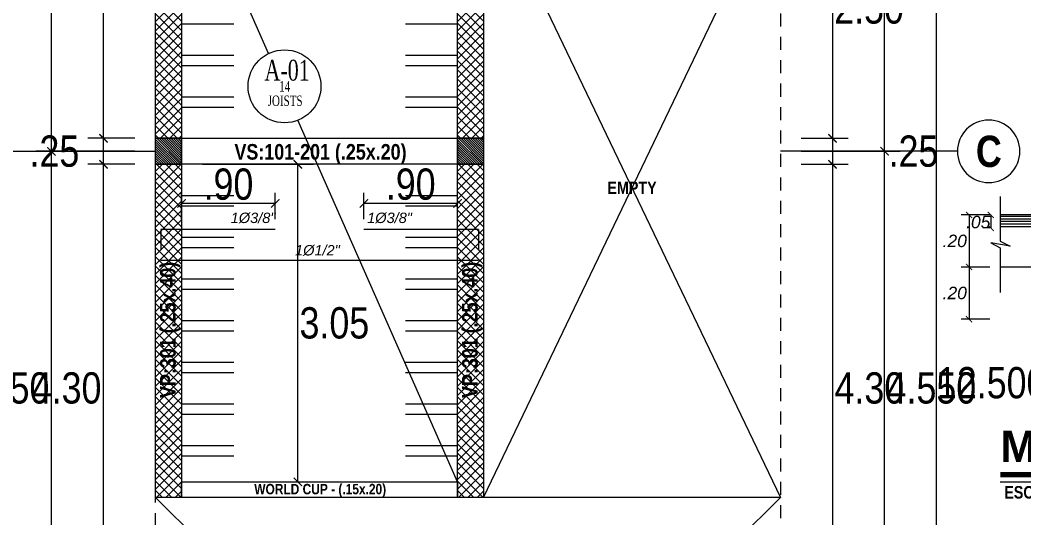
# Model space of a CAD drawing. Header units: millimetres. Extents: x 56 to 215, y 47 to 103.
# Drawn here: x 68.52 to 78.16, y 63.51 to 68.29 of the extents above; entities that cross this region are included whole.
import ezdxf
from ezdxf.enums import TextEntityAlignment as Align

# ---------------------------------------------------------------- set-up
doc = ezdxf.new("R2010")
doc.units = ezdxf.units.MM
doc.linetypes.add('DASHED', pattern=[19.05, 12.7, -6.35])
doc.linetypes.add('DASHED2', pattern=[0.375, 0.25, -0.125])
for name, color, linetype, lineweight in [('A_Texto', 43, 'Continuous', 9), ('E_Acero', 240, 'Continuous', 60), ('E_Columna', 3, 'Continuous', 25), ('E_Tipo de Techado', 6, 'Continuous', 15), ('E_Viga Borde', 10, 'Continuous', 20), ('E_Viga Principal', 52, 'Continuous', 30), ('E_Viga Secundaria', 133, 'Continuous', 20), ('E_Vigueta', 13, 'DASHED', 15), ('G_Complemento', 30, 'Continuous', 20), ('G_Ejes', 253, 'Continuous', 20), ('G_Proyección', 8, 'DASHED2', 15), ('G_Sombreados', 8, 'Continuous', 9), ('G_Texto', 122, 'Continuous', 20)]:
    doc.layers.add(name, color=color, linetype=linetype, lineweight=lineweight)
doc.layers.add('G_Acotación', color=171, linetype='Continuous')
doc.styles.add('Acotacion', font='ARIALN.TTF')
doc.styles.add('AMBIENTES', font='ARIALNB.TTF', dxfattribs={"height": 0.15})
doc.styles.add('ARIAL', font='ariali.ttf', dxfattribs={"height": 0.12})
doc.styles.add('Cotas', font='ARIALNB.TTF', dxfattribs={"height": 0.1})
doc.styles.add('CUNSULTOR', font='times.ttf', dxfattribs={"width": 0.7})
doc.styles.add('Eje', font='ARIALNB.TTF', dxfattribs={"height": 0.3})
doc.styles.add('Titulo', font='arialbd.ttf', dxfattribs={"height": 0.2})
doc.styles.add('TITULOS', font='ARIALNB.TTF', dxfattribs={"height": 0.3})
doc.dimstyles.new('Lenin_20', dxfattribs={"dimscale": 0.5, "dimtxt": 0.1, "dimasz": 0.12, "dimexe": 0.15, "dimexo": 0.2, "dimgap": 0.05, "dimtad": 2, "dimtih": 1, "dimtoh": 1, "dimlfac": 0.4, "dimzin": 4, "dimdsep": 46, "dimtxsty": 'ARIAL', "dimblk": 'ARCHTICK', "dimcen": 0.12, "dimclrd": 256, "dimclre": 256, "dimclrt": 4, "dimazin": 1, "dimtm": 1e-09, "dimtfac": 1, "dimtmove": 2, "dimatfit": 2, "dimldrblk": 'ARCHTICK', "dimfxl": 1, "dimtolj": 1, "dimlwd": 13, "dimlwe": 18, "dimarcsym": 0})
doc.dimstyles.new('Lenin_50', dxfattribs={"dimtxt": 0.3, "dimasz": 0.08, "dimexe": 0.15, "dimexo": 0.2, "dimgap": 0.03, "dimtad": 2, "dimtih": 1, "dimtoh": 1, "dimlfac": -1, "dimzin": 4, "dimdsep": 46, "dimtxsty": 'Acotacion', "dimblk": 'ARCHTICK', "dimcen": 0.08, "dimclrd": 256, "dimclre": 256, "dimclrt": 4, "dimazin": 1, "dimtm": 1e-09, "dimtfac": 1, "dimtmove": 2, "dimatfit": 2, "dimfxl": 1, "dimtolj": 1, "dimlwd": 13, "dimlwe": 18, "dimarcsym": 0})
pattern_1 = [(135, (184.970722, -21.310414), (0.0112253202, 0.0112253202), [])]
pattern_2 = [(135, (306.024676, -25.397145), (0.04490128, 0.04490128), []), (45, (306.024676, -25.397145), (0.04490128, -0.04490128), [])]
pattern_3 = [(135, (303.124676, -25.397145), (0.04490128, 0.04490128), []), (45, (303.124676, -25.397145), (0.04490128, -0.04490128), [])]

# ---------------------------------------------------------------- blocks, each defined once
blk = doc.blocks.new('Eri')
blk.add_line((-1.7, 0), (0, 0))
blk.add_circle((-2, 0), 0.3)
at = {"color": 1, "style": 'Eje', "flags": 4}
blk.add_attdef('H', text='', height=0.3, dxfattribs=at).set_placement((-2, 0), align=Align.MIDDLE_CENTER)
blk = doc.blocks.new('_ArchTick')
at = {"color": 0, "linetype": 'ByBlock', "const_width": 0.15}
blk.add_lwpolyline([(-0.5, -0.5), (0.5, 0.5)], dxfattribs=at)
blk = doc.blocks.new('*D549')
at = {"layer": 'Defpoints', "color": 0, "transparency": 16777216}
for p in [(68.3247, 71.0529), (69.8247, 71.0529), (69.8247, 58.5529)]:
    blk.add_point(p, dxfattribs=at)
at = {"layer": 'G_Acotación', "lineweight": 18, "transparency": 16777216}
for p, q in [((69.6247, 71.0529), (68.1747, 71.0529)), ((69.6247, 58.5529), (68.1747, 58.5529))]:
    blk.add_line(p, q, dxfattribs=at)
at = {"layer": 'G_Acotación', "lineweight": 13, "transparency": 16777216}
blk.add_line((68.3247, 58.5529), (68.3247, 71.0529), dxfattribs=at)
at = {"layer": 'G_Acotación', "lineweight": 13, "transparency": 16777216, "xscale": 0.08, "yscale": 0.08, "zscale": 0.08}
for p, rotation in [((68.3247, 71.0529), 90), ((68.3247, 58.5529), 270)]:
    blk.add_blockref('_ArchTick', p, dxfattribs=dict(at, rotation=rotation))
at = {"layer": 'G_Acotación', "color": 4, "lineweight": 5, "transparency": 16777216, "insert": (67.796, 64.8029), "char_height": 0.3, "attachment_point": 5, "style": 'Acotacion'}
blk.add_mtext('\\A1;12.500', dxfattribs=at)
blk = doc.blocks.new('*D551')
at = {"layer": 'Defpoints', "color": 0, "transparency": 16777216}
for p in [(68.8247, 67.0279), (69.8247, 67.0279), (69.8247, 62.4779)]:
    blk.add_point(p, dxfattribs=at)
at = {"layer": 'G_Acotación', "lineweight": 18, "transparency": 16777216}
for p, q in [((69.6247, 67.0279), (68.6747, 67.0279)), ((69.6247, 62.4779), (68.6747, 62.4779))]:
    blk.add_line(p, q, dxfattribs=at)
at = {"layer": 'G_Acotación', "lineweight": 13, "transparency": 16777216}
blk.add_line((68.8247, 62.4779), (68.8247, 67.0279), dxfattribs=at)
at = {"layer": 'G_Acotación', "lineweight": 13, "transparency": 16777216, "xscale": 0.08, "yscale": 0.08, "zscale": 0.08}
for p, rotation in [((68.8247, 67.0279), 90), ((68.8247, 62.4779), 270)]:
    blk.add_blockref('_ArchTick', p, dxfattribs=dict(at, rotation=rotation))
at = {"layer": 'G_Acotación', "color": 4, "lineweight": 5, "transparency": 16777216, "insert": (68.3751, 64.7529), "char_height": 0.3, "attachment_point": 5, "style": 'Acotacion'}
blk.add_mtext('\\A1;4.550', dxfattribs=at)
blk = doc.blocks.new('*D552')
at = {"layer": 'Defpoints', "color": 0, "transparency": 16777216}
for p in [(68.8247, 71.0529), (69.8247, 71.0529), (69.8247, 67.0279)]:
    blk.add_point(p, dxfattribs=at)
at = {"layer": 'G_Acotación', "lineweight": 18, "transparency": 16777216}
for p, q in [((69.6247, 71.0529), (68.6747, 71.0529)), ((69.6247, 67.0279), (68.6747, 67.0279))]:
    blk.add_line(p, q, dxfattribs=at)
at = {"layer": 'G_Acotación', "lineweight": 13, "transparency": 16777216}
blk.add_line((68.8247, 67.0279), (68.8247, 71.0529), dxfattribs=at)
at = {"layer": 'G_Acotación', "lineweight": 13, "transparency": 16777216, "xscale": 0.08, "yscale": 0.08, "zscale": 0.08}
for p, rotation in [((68.8247, 71.0529), 90), ((68.8247, 67.0279), 270)]:
    blk.add_blockref('_ArchTick', p, dxfattribs=dict(at, rotation=rotation))
at = {"layer": 'G_Acotación', "color": 4, "lineweight": 5, "transparency": 16777216, "insert": (68.3737, 69.0404), "char_height": 0.3, "attachment_point": 5, "style": 'Acotacion'}
blk.add_mtext('\\A1;4.025', dxfattribs=at)
blk = doc.blocks.new('*D554')
at = {"layer": 'Defpoints', "color": 0, "transparency": 16777216}
for p in [(75.8247, 71.0529), (77.3247, 71.0529), (75.8247, 58.5529)]:
    blk.add_point(p, dxfattribs=at)
at = {"layer": 'G_Acotación', "lineweight": 18, "transparency": 16777216}
for p, q in [((76.0247, 71.0529), (77.4747, 71.0529)), ((76.0247, 58.5529), (77.4747, 58.5529))]:
    blk.add_line(p, q, dxfattribs=at)
at = {"layer": 'G_Acotación', "lineweight": 13, "transparency": 16777216}
blk.add_line((77.3247, 58.5529), (77.3247, 71.0529), dxfattribs=at)
at = {"layer": 'G_Acotación', "lineweight": 13, "transparency": 16777216, "xscale": 0.08, "yscale": 0.08, "zscale": 0.08}
for p, rotation in [((77.3247, 71.0529), 90), ((77.3247, 58.5529), 270)]:
    blk.add_blockref('_ArchTick', p, dxfattribs=dict(at, rotation=rotation))
at = {"layer": 'G_Acotación', "color": 4, "lineweight": 5, "transparency": 16777216, "insert": (77.8534, 64.8029), "char_height": 0.3, "attachment_point": 5, "style": 'Acotacion'}
blk.add_mtext('\\A1;12.500', dxfattribs=at)
blk = doc.blocks.new('*D556')
at = {"layer": 'Defpoints', "color": 0, "transparency": 16777216}
for p in [(75.8247, 67.0279), (76.8247, 67.0279), (75.8247, 62.4779)]:
    blk.add_point(p, dxfattribs=at)
at = {"layer": 'G_Acotación', "lineweight": 18, "transparency": 16777216}
for p, q in [((76.0247, 67.0279), (76.9747, 67.0279)), ((76.0247, 62.4779), (76.9747, 62.4779))]:
    blk.add_line(p, q, dxfattribs=at)
at = {"layer": 'G_Acotación', "lineweight": 13, "transparency": 16777216}
blk.add_line((76.8247, 62.4779), (76.8247, 67.0279), dxfattribs=at)
at = {"layer": 'G_Acotación', "lineweight": 13, "transparency": 16777216, "xscale": 0.08, "yscale": 0.08, "zscale": 0.08}
for p, rotation in [((76.8247, 67.0279), 90), ((76.8247, 62.4779), 270)]:
    blk.add_blockref('_ArchTick', p, dxfattribs=dict(at, rotation=rotation))
at = {"layer": 'G_Acotación', "color": 4, "lineweight": 5, "transparency": 16777216, "insert": (77.2743, 64.7529), "char_height": 0.3, "attachment_point": 5, "style": 'Acotacion'}
blk.add_mtext('\\A1;4.550', dxfattribs=at)
blk = doc.blocks.new('*D557')
at = {"layer": 'Defpoints', "color": 0, "transparency": 16777216}
for p in [(75.8247, 71.0529), (76.8247, 71.0529), (75.8247, 67.0279)]:
    blk.add_point(p, dxfattribs=at)
at = {"layer": 'G_Acotación', "lineweight": 18, "transparency": 16777216}
for p, q in [((76.0247, 71.0529), (76.9747, 71.0529)), ((76.0247, 67.0279), (76.9747, 67.0279))]:
    blk.add_line(p, q, dxfattribs=at)
at = {"layer": 'G_Acotación', "lineweight": 13, "transparency": 16777216}
blk.add_line((76.8247, 67.0279), (76.8247, 71.0529), dxfattribs=at)
at = {"layer": 'G_Acotación', "lineweight": 13, "transparency": 16777216, "xscale": 0.08, "yscale": 0.08, "zscale": 0.08}
for p, rotation in [((76.8247, 71.0529), 90), ((76.8247, 67.0279), 270)]:
    blk.add_blockref('_ArchTick', p, dxfattribs=dict(at, rotation=rotation))
at = {"layer": 'G_Acotación', "color": 4, "lineweight": 5, "transparency": 16777216, "insert": (77.2756, 69.0404), "char_height": 0.3, "attachment_point": 5, "style": 'Acotacion'}
blk.add_mtext('\\A1;4.025', dxfattribs=at)
blk = doc.blocks.new('*D565')
at = {"layer": 'Defpoints', "color": 0, "transparency": 16777216}
for p in [(69.3247, 66.9029), (69.8247, 66.9029), (69.8247, 62.6029)]:
    blk.add_point(p, dxfattribs=at)
at = {"layer": 'G_Acotación', "lineweight": 18, "transparency": 16777216}
for p, q in [((69.6247, 66.9029), (69.1747, 66.9029)), ((69.6247, 62.6029), (69.1747, 62.6029))]:
    blk.add_line(p, q, dxfattribs=at)
at = {"layer": 'G_Acotación', "lineweight": 13, "transparency": 16777216}
blk.add_line((69.3247, 62.6029), (69.3247, 66.9029), dxfattribs=at)
at = {"layer": 'G_Acotación', "lineweight": 13, "transparency": 16777216, "xscale": 0.08, "yscale": 0.08, "zscale": 0.08}
for p, rotation in [((69.3247, 66.9029), 90), ((69.3247, 62.6029), 270)]:
    blk.add_blockref('_ArchTick', p, dxfattribs=dict(at, rotation=rotation))
at = {"layer": 'G_Acotación', "color": 4, "lineweight": 5, "transparency": 16777216, "insert": (68.9706, 64.7529), "char_height": 0.3, "attachment_point": 5, "style": 'Acotacion'}
blk.add_mtext('\\A1;4.30', dxfattribs=at)
blk = doc.blocks.new('*D566')
at = {"layer": 'Defpoints', "color": 0, "transparency": 16777216}
for p in [(69.3247, 67.1529), (69.8247, 67.1529), (69.8247, 66.9029)]:
    blk.add_point(p, dxfattribs=at)
at = {"layer": 'G_Acotación', "lineweight": 18, "transparency": 16777216}
for p, q in [((69.6247, 67.1529), (69.1747, 67.1529)), ((69.6247, 66.9029), (69.1747, 66.9029))]:
    blk.add_line(p, q, dxfattribs=at)
at = {"layer": 'G_Acotación', "lineweight": 13, "transparency": 16777216}
blk.add_line((69.3247, 66.9029), (69.3247, 67.1529), dxfattribs=at)
at = {"layer": 'G_Acotación', "lineweight": 13, "transparency": 16777216, "xscale": 0.08, "yscale": 0.08, "zscale": 0.08}
for p, rotation in [((69.3247, 67.1529), 90), ((69.3247, 66.9029), 270)]:
    blk.add_blockref('_ArchTick', p, dxfattribs=dict(at, rotation=rotation))
at = {"layer": 'G_Acotación', "color": 4, "lineweight": 5, "transparency": 16777216, "insert": (68.8533, 67.0279), "char_height": 0.3, "attachment_point": 5, "style": 'Acotacion'}
blk.add_mtext('\\A1;.25', dxfattribs=at)
blk = doc.blocks.new('*D661')
at = {"layer": 'Defpoints', "color": 0, "transparency": 16777216}
for p in [(75.8247, 69.6529), (75.8247, 67.1529), (76.3247, 67.1529)]:
    blk.add_point(p, dxfattribs=at)
at = {"layer": 'G_Acotación', "lineweight": 18, "transparency": 16777216}
for p, q in [((76.0247, 69.6529), (76.4747, 69.6529)), ((76.0247, 67.1529), (76.4747, 67.1529))]:
    blk.add_line(p, q, dxfattribs=at)
at = {"layer": 'G_Acotación', "lineweight": 13, "transparency": 16777216}
blk.add_line((76.3247, 69.6529), (76.3247, 67.1529), dxfattribs=at)
at = {"layer": 'G_Acotación', "lineweight": 13, "transparency": 16777216, "xscale": 0.08, "yscale": 0.08, "zscale": 0.08}
for p, rotation in [((76.3247, 69.6529), 90), ((76.3247, 67.1529), 270)]:
    blk.add_blockref('_ArchTick', p, dxfattribs=dict(at, rotation=rotation))
at = {"layer": 'G_Acotación', "color": 4, "lineweight": 5, "transparency": 16777216, "insert": (76.6759, 68.4029), "char_height": 0.3, "attachment_point": 5, "style": 'Acotacion'}
blk.add_mtext('\\A1;2.50', dxfattribs=at)
blk = doc.blocks.new('*D574')
at = {"layer": 'Defpoints', "color": 0, "transparency": 16777216}
for p in [(75.8247, 67.1529), (75.8247, 66.9029), (76.3247, 66.9029)]:
    blk.add_point(p, dxfattribs=at)
at = {"layer": 'G_Acotación', "lineweight": 18, "transparency": 16777216}
for p, q in [((76.0247, 67.1529), (76.4747, 67.1529)), ((76.0247, 66.9029), (76.4747, 66.9029))]:
    blk.add_line(p, q, dxfattribs=at)
at = {"layer": 'G_Acotación', "lineweight": 13, "transparency": 16777216}
blk.add_line((76.3247, 67.1529), (76.3247, 66.9029), dxfattribs=at)
at = {"layer": 'G_Acotación', "lineweight": 13, "transparency": 16777216, "xscale": 0.08, "yscale": 0.08, "zscale": 0.08}
for p, rotation in [((76.3247, 67.1529), 90), ((76.3247, 66.9029), 270)]:
    blk.add_blockref('_ArchTick', p, dxfattribs=dict(at, rotation=rotation))
at = {"layer": 'G_Acotación', "color": 4, "lineweight": 5, "transparency": 16777216, "insert": (77.1024, 67.0279), "char_height": 0.3, "attachment_point": 5, "style": 'Acotacion'}
blk.add_mtext('\\A1;.25', dxfattribs=at)
blk = doc.blocks.new('*D575')
at = {"layer": 'Defpoints', "color": 0, "transparency": 16777216}
for p in [(75.8247, 66.9029), (75.8247, 62.6029), (76.3247, 62.6029)]:
    blk.add_point(p, dxfattribs=at)
at = {"layer": 'G_Acotación', "lineweight": 18, "transparency": 16777216}
for p, q in [((76.0247, 66.9029), (76.4747, 66.9029)), ((76.0247, 62.6029), (76.4747, 62.6029))]:
    blk.add_line(p, q, dxfattribs=at)
at = {"layer": 'G_Acotación', "lineweight": 13, "transparency": 16777216}
blk.add_line((76.3247, 66.9029), (76.3247, 62.6029), dxfattribs=at)
at = {"layer": 'G_Acotación', "lineweight": 13, "transparency": 16777216, "xscale": 0.08, "yscale": 0.08, "zscale": 0.08}
for p, rotation in [((76.3247, 66.9029), 90), ((76.3247, 62.6029), 270)]:
    blk.add_blockref('_ArchTick', p, dxfattribs=dict(at, rotation=rotation))
at = {"layer": 'G_Acotación', "color": 4, "lineweight": 5, "transparency": 16777216, "insert": (76.6787, 64.7529), "char_height": 0.3, "attachment_point": 5, "style": 'Acotacion'}
blk.add_mtext('\\A1;4.30', dxfattribs=at)
blk = doc.blocks.new('*D671')
at = {"layer": 'Defpoints', "color": 0, "transparency": 16777216}
for p in [(77.9358, 66.4166), (77.8438, 66.2916), (77.9358, 66.2916)]:
    blk.add_point(p, dxfattribs=at)
at = {"layer": 'G_Acotación', "lineweight": 18, "transparency": 16777216}
for p, q in [((77.8358, 66.4166), (77.7688, 66.4166)), ((77.8358, 66.2916), (77.7688, 66.2916))]:
    blk.add_line(p, q, dxfattribs=at)
at = {"layer": 'G_Acotación', "lineweight": 13, "transparency": 16777216}
blk.add_line((77.8438, 66.4166), (77.8438, 66.2916), dxfattribs=at)
at = {"layer": 'G_Acotación', "lineweight": 13, "transparency": 16777216, "xscale": 0.06, "yscale": 0.06, "zscale": 0.06}
for p, rotation in [((77.8438, 66.4166), 90), ((77.8438, 66.2916), 270)]:
    blk.add_blockref('_ArchTick', p, dxfattribs=dict(at, rotation=rotation))
at = {"layer": 'G_Acotación', "color": 4, "lineweight": 5, "transparency": 16777216, "insert": (77.7243, 66.3476), "char_height": 0.12, "attachment_point": 5, "style": 'ARIAL'}
blk.add_mtext('\\A1;.05', dxfattribs=at)
blk = doc.blocks.new('*D672')
at = {"layer": 'Defpoints', "color": 0, "transparency": 16777216}
for p in [(77.9358, 66.4166), (77.6358, 65.9166), (77.9358, 65.9166)]:
    blk.add_point(p, dxfattribs=at)
at = {"layer": 'G_Acotación', "lineweight": 18, "transparency": 16777216}
for p, q in [((77.8358, 66.4166), (77.5608, 66.4166)), ((77.8358, 65.9166), (77.5608, 65.9166))]:
    blk.add_line(p, q, dxfattribs=at)
at = {"layer": 'G_Acotación', "lineweight": 13, "transparency": 16777216}
blk.add_line((77.6358, 66.4166), (77.6358, 65.9166), dxfattribs=at)
at = {"layer": 'G_Acotación', "lineweight": 13, "transparency": 16777216, "xscale": 0.06, "yscale": 0.06, "zscale": 0.06}
for p, rotation in [((77.6358, 66.4166), 90), ((77.6358, 65.9166), 270)]:
    blk.add_blockref('_ArchTick', p, dxfattribs=dict(at, rotation=rotation))
at = {"layer": 'G_Acotación', "color": 4, "lineweight": 5, "transparency": 16777216, "insert": (77.4984, 66.1666), "char_height": 0.12, "attachment_point": 5, "style": 'ARIAL'}
blk.add_mtext('\\A1;.20', dxfattribs=at)
blk = doc.blocks.new('*D673')
at = {"layer": 'Defpoints', "color": 0, "transparency": 16777216}
for p in [(77.9358, 65.9166), (77.6358, 65.4166), (77.9358, 65.4166)]:
    blk.add_point(p, dxfattribs=at)
at = {"layer": 'G_Acotación', "lineweight": 18, "transparency": 16777216}
for p, q in [((77.8358, 65.9166), (77.5608, 65.9166)), ((77.8358, 65.4166), (77.5608, 65.4166))]:
    blk.add_line(p, q, dxfattribs=at)
at = {"layer": 'G_Acotación', "lineweight": 13, "transparency": 16777216}
blk.add_line((77.6358, 65.9166), (77.6358, 65.4166), dxfattribs=at)
at = {"layer": 'G_Acotación', "lineweight": 13, "transparency": 16777216, "xscale": 0.06, "yscale": 0.06, "zscale": 0.06}
for p, rotation in [((77.6358, 65.9166), 90), ((77.6358, 65.4166), 270)]:
    blk.add_blockref('_ArchTick', p, dxfattribs=dict(at, rotation=rotation))
at = {"layer": 'G_Acotación', "color": 4, "lineweight": 5, "transparency": 16777216, "insert": (77.4984, 65.6666), "char_height": 0.12, "attachment_point": 5, "style": 'ARIAL'}
blk.add_mtext('\\A1;.20', dxfattribs=at)
blk = doc.blocks.new('Titulo')
at = {"style": 'Titulo', "oblique": 20, "flags": 4}
blk.add_attdef('TITULO', (0.0261, 0.1894), '', height=0.3, dxfattribs=at)
at = {"oblique": 20, "flags": 4}
blk.add_attdef('ESCALA', (0.2598, -0.1011), '', height=0.11, dxfattribs=at)
blk = doc.blocks.new('*D639')
at = {"layer": 'Defpoints', "color": 0, "transparency": 16777216}
for p in [(69.3247, 70.8029), (69.8247, 70.8029), (69.8247, 67.1529)]:
    blk.add_point(p, dxfattribs=at)
at = {"layer": 'G_Acotación', "lineweight": 18, "transparency": 16777216}
for p, q in [((69.6247, 70.8029), (69.1747, 70.8029)), ((69.6247, 67.1529), (69.1747, 67.1529))]:
    blk.add_line(p, q, dxfattribs=at)
at = {"layer": 'G_Acotación', "lineweight": 13, "transparency": 16777216}
blk.add_line((69.3247, 67.1529), (69.3247, 70.8029), dxfattribs=at)
at = {"layer": 'G_Acotación', "lineweight": 13, "transparency": 16777216, "xscale": 0.08, "yscale": 0.08, "zscale": 0.08}
for p, rotation in [((69.3247, 70.8029), 90), ((69.3247, 67.1529), 270)]:
    blk.add_blockref('_ArchTick', p, dxfattribs=dict(at, rotation=rotation))
at = {"layer": 'G_Acotación', "color": 4, "lineweight": 5, "transparency": 16777216, "insert": (68.9742, 68.9779), "char_height": 0.3, "attachment_point": 5, "style": 'Acotacion'}
blk.add_mtext('\\A1;3.65', dxfattribs=at)
blk = doc.blocks.new('*D694')
at = {"layer": 'Defpoints', "color": 0, "transparency": 16777216}
for p in [(71.8247, 66.5276), (71.8247, 66.2776), (72.7247, 66.2776)]:
    blk.add_point(p, dxfattribs=at)
at = {"layer": 'G_Acotación', "lineweight": 18, "transparency": 16777216}
for p, q in [((71.8247, 66.3776), (71.8247, 66.6276)), ((72.7247, 66.3776), (72.7247, 66.6276))]:
    blk.add_line(p, q, dxfattribs=at)
at = {"layer": 'G_Acotación', "lineweight": 13, "transparency": 16777216}
blk.add_line((72.7247, 66.5276), (71.8247, 66.5276), dxfattribs=at)
at = {"layer": 'G_Acotación', "lineweight": 13, "transparency": 16777216, "xscale": 0.08, "yscale": 0.08, "zscale": 0.08, "rotation": 180}
blk.add_blockref('_ArchTick', (71.8247, 66.5276), dxfattribs=at)
at = {"layer": 'G_Acotación', "lineweight": 13, "transparency": 16777216, "xscale": 0.08, "yscale": 0.08, "zscale": 0.08}
blk.add_blockref('_ArchTick', (72.7247, 66.5276), dxfattribs=at)
at = {"layer": 'G_Acotación', "color": 4, "lineweight": 5, "transparency": 16777216, "insert": (72.2747, 66.7107), "char_height": 0.3, "attachment_point": 5, "style": 'Acotacion'}
blk.add_mtext('\\A1;.90', dxfattribs=at)
blk = doc.blocks.new('*D695')
at = {"layer": 'Defpoints', "color": 0, "transparency": 16777216}
for p in [(70.0747, 66.5276), (70.0747, 66.2776), (70.9747, 66.2776)]:
    blk.add_point(p, dxfattribs=at)
at = {"layer": 'G_Acotación', "lineweight": 18, "transparency": 16777216}
for p, q in [((70.0747, 66.3776), (70.0747, 66.6276)), ((70.9747, 66.3776), (70.9747, 66.6276))]:
    blk.add_line(p, q, dxfattribs=at)
at = {"layer": 'G_Acotación', "lineweight": 13, "transparency": 16777216}
blk.add_line((70.9747, 66.5276), (70.0747, 66.5276), dxfattribs=at)
at = {"layer": 'G_Acotación', "lineweight": 13, "transparency": 16777216, "xscale": 0.08, "yscale": 0.08, "zscale": 0.08, "rotation": 180}
blk.add_blockref('_ArchTick', (70.0747, 66.5276), dxfattribs=at)
at = {"layer": 'G_Acotación', "lineweight": 13, "transparency": 16777216, "xscale": 0.08, "yscale": 0.08, "zscale": 0.08}
blk.add_blockref('_ArchTick', (70.9747, 66.5276), dxfattribs=at)
at = {"layer": 'G_Acotación', "color": 4, "lineweight": 5, "transparency": 16777216, "insert": (70.5247, 66.7107), "char_height": 0.3, "attachment_point": 5, "style": 'Acotacion'}
blk.add_mtext('\\A1;.90', dxfattribs=at)
blk = doc.blocks.new('*D828')
at = {"lineweight": 18, "transparency": 16777216}
for p, q in [((70.2747, 66.9029), (71.3412, 66.9029)), ((70.2747, 63.8529), (71.3412, 63.8529))]:
    blk.add_line(p, q, dxfattribs=at)
at = {"lineweight": 13, "transparency": 16777216}
blk.add_line((71.1912, 63.8529), (71.1912, 66.9029), dxfattribs=at)
at = {"layer": 'Defpoints', "color": 0, "transparency": 16777216}
for p in [(70.0747, 66.9029), (71.1912, 66.9029), (70.0747, 63.8529)]:
    blk.add_point(p, dxfattribs=at)
at = {"lineweight": 13, "transparency": 16777216, "xscale": 0.08, "yscale": 0.08, "zscale": 0.08}
for p, rotation in [((71.1912, 66.9029), 90), ((71.1912, 63.8529), 270)]:
    blk.add_blockref('_ArchTick', p, dxfattribs=dict(at, rotation=rotation))
at = {"color": 4, "lineweight": 5, "transparency": 16777216, "insert": (71.5417, 65.3779), "char_height": 0.3, "attachment_point": 5, "style": 'Acotacion'}
blk.add_mtext('\\A1;3.05', dxfattribs=at)

msp = doc.modelspace()

# ---------------------------------------------------------------- hatches: boundary and pattern name
at = {"layer": 'E_Columna', "lineweight": 5}
h = msp.add_hatch(dxfattribs=at)
h.set_pattern_fill('LINE', color=256, scale=0.005, angle=45, style=0)
h.set_pattern_definition(pattern_1)
h.paths.add_polyline_path([(70.0747, 66.9029), (69.8247, 66.9029), (69.8247, 67.1529), (70.0747, 67.1529)])
h = msp.add_hatch(dxfattribs=at)
h.set_pattern_fill('LINE', color=256, scale=0.005, angle=45, style=0)
h.set_pattern_definition(pattern_1)
h.paths.add_polyline_path([(72.9747, 66.9029), (72.7247, 66.9029), (72.7247, 67.1529), (72.9747, 67.1529)])
at = {"layer": 'G_Sombreados', "lineweight": 5}
h = msp.add_hatch(dxfattribs=at)
h.set_pattern_fill('NET', color=256, scale=0.02, angle=45, style=0)
h.set_pattern_definition(pattern_3)
h.paths.add_polyline_path([(70.0747, 67.1529), (69.8247, 67.1529), (69.8247, 70.8029), (70.0747, 70.8029)])
h = msp.add_hatch(dxfattribs=at)
h.set_pattern_fill('NET', color=256, scale=0.02, angle=45, style=0)
h.set_pattern_definition(pattern_2)
h.paths.add_polyline_path([(72.9747, 67.1529), (72.7247, 67.1529), (72.7247, 70.8029), (72.9747, 70.8029)])
h = msp.add_hatch(dxfattribs=at)
h.set_pattern_fill('NET', color=256, scale=0.02, angle=45, style=0)
h.set_pattern_definition(pattern_3)
h.paths.add_polyline_path([(70.0747, 63.7029), (69.8247, 63.7029), (69.8247, 66.9029), (70.0747, 66.9029)])
h = msp.add_hatch(dxfattribs=at)
h.set_pattern_fill('NET', color=256, scale=0.02, angle=45, style=0)
h.set_pattern_definition(pattern_2)
h.paths.add_polyline_path([(72.9747, 63.7029), (72.7247, 63.7029), (72.7247, 66.9029), (72.9747, 66.9029)])
h = msp.add_hatch(dxfattribs=at)
h.set_pattern_fill('LINE', color=256, scale=0.008, style=0)
h.set_pattern_definition([(0, (-8.571574, 47.71184), (0, 0.0254), [])])
h.paths.add_polyline_path([(79.2483, 66.4166), (79.2483, 66.2916), (80.0608, 66.2916), (80.0608, 66.4166)])
h.paths.add_polyline_path([(78.6233, 66.2916), (78.6233, 66.4166), (77.9358, 66.4166), (77.9358, 66.2916)])

# ---------------------------------------------------------------- linework, layer by layer
at = {"layer": 'E_Acero', "lineweight": 5}
for p, q in [((70.9747, 66.2776), (69.8747, 66.2776)), ((69.8747, 66.2776), (69.8747, 66.0776)), ((72.9247, 66.2776), (71.8247, 66.2776)), ((72.9247, 66.2776), (72.9247, 66.0776)), ((72.9247, 65.9776), (69.8747, 65.9776))]:
    msp.add_line(p, q, dxfattribs=at)
at = {"layer": 'E_Columna', "lineweight": 5}
for points in [[(70.0747, 66.9029), (69.8247, 66.9029), (69.8247, 67.1529), (70.0747, 67.1529)], [(72.9747, 66.9029), (72.7247, 66.9029), (72.7247, 67.1529), (72.9747, 67.1529)]]:
    msp.add_lwpolyline(points, close=True, dxfattribs=at)
at = {"layer": 'E_Tipo de Techado', "color": 6, "lineweight": 5}
for p, q in [((70.9092, 67.9669), (70.077, 69.8529)), ((72.7247, 63.8529), (71.1917, 67.3268))]:
    msp.add_line(p, q, dxfattribs=at)
msp.add_circle((71.0628, 67.6522), 0.35, dxfattribs=at)
at = {"layer": 'E_Viga Borde', "lineweight": 5}
msp.add_lwpolyline([(70.0747, 63.8529), (72.7247, 63.8529), (72.7247, 63.7029), (70.0747, 63.7029)], close=True, dxfattribs=at)
at = {"layer": 'E_Viga Principal', "lineweight": 5}
for points in [[(70.0747, 67.1529), (69.8247, 67.1529), (69.8247, 70.8029), (70.0747, 70.8029)], [(72.9747, 67.1529), (72.7247, 67.1529), (72.7247, 70.8029), (72.9747, 70.8029)], [(70.0747, 63.7029), (69.8247, 63.7029), (69.8247, 66.9029), (70.0747, 66.9029)], [(72.9747, 63.7029), (72.7247, 63.7029), (72.7247, 66.9029), (72.9747, 66.9029)]]:
    msp.add_lwpolyline(points, close=True, dxfattribs=at)
at = {"layer": 'E_Viga Secundaria', "lineweight": 5}
msp.add_lwpolyline([(72.7247, 66.9029), (70.0747, 66.9029), (70.0747, 67.1529), (72.7247, 67.1529)], close=True, dxfattribs=at)
at = {"layer": 'E_Vigueta', "lineweight": 5}
for p, q in [((70.077, 68.2529), (70.577, 68.2529)), ((72.2247, 68.2529), (72.7247, 68.2529)), ((70.077, 67.9529), (70.577, 67.9529)), ((72.2247, 67.9529), (72.7247, 67.9529)), ((70.077, 67.8529), (70.577, 67.8529)), ((72.2247, 67.8529), (72.7247, 67.8529)), ((70.077, 67.5529), (70.577, 67.5529)), ((72.2247, 67.5529), (72.7247, 67.5529)), ((70.077, 67.4529), (70.577, 67.4529)), ((72.2247, 67.4529), (72.7247, 67.4529)), ((70.0747, 66.6029), (70.5747, 66.6029)), ((72.2247, 66.6029), (72.7247, 66.6029)), ((70.0747, 66.5029), (70.5747, 66.5029)), ((72.2247, 66.5029), (72.7247, 66.5029)), ((70.0747, 66.2029), (70.5747, 66.2029)), ((72.2247, 66.2029), (72.7247, 66.2029)), ((70.0747, 66.1029), (70.5747, 66.1029)), ((72.2247, 66.1029), (72.7247, 66.1029)), ((70.0747, 65.8029), (70.5747, 65.8029)), ((72.2247, 65.8029), (72.7247, 65.8029)), ((70.0747, 65.7029), (70.5747, 65.7029)), ((72.2247, 65.7029), (72.7247, 65.7029)), ((70.0747, 65.4029), (70.5747, 65.4029)), ((72.2247, 65.4029), (72.7247, 65.4029)), ((70.0747, 65.3029), (70.5747, 65.3029)), ((72.2247, 65.3029), (72.7247, 65.3029)), ((70.0747, 65.0029), (70.5747, 65.0029)), ((72.2247, 65.0029), (72.7247, 65.0029)), ((70.0747, 64.9029), (70.5747, 64.9029)), ((72.2247, 64.9029), (72.7247, 64.9029)), ((70.0747, 64.6029), (70.5747, 64.6029)), ((72.2247, 64.6029), (72.7247, 64.6029)), ((70.0747, 64.5029), (70.5747, 64.5029)), ((72.2247, 64.5029), (72.7247, 64.5029)), ((70.0747, 64.2029), (70.5747, 64.2029)), ((72.2247, 64.2029), (72.7247, 64.2029)), ((70.0747, 64.1029), (70.5747, 64.1029)), ((72.2247, 64.1029), (72.7247, 64.1029))]:
    msp.add_line(p, q, dxfattribs=at)
at = {"layer": 'G_Complemento', "lineweight": 5}
for p, q in [((80.0608, 66.4166), (77.9358, 66.4166)), ((78.6233, 65.9166), (77.9358, 65.9166)), ((69.8247, 63.7029), (75.6782, 57.8993)), ((69.9711, 57.8993), (75.8247, 63.7029))]:
    msp.add_line(p, q, dxfattribs=at)
for points in [[(72.9747, 69.6529), (75.8247, 63.7029), (72.9747, 63.7029), (75.8247, 69.6529)], [(77.9358, 66.5953), (77.9358, 66.1661), (78.0304, 66.1154), (77.8438, 66.1502), (77.9358, 66.1011), (77.9358, 65.6703)], [(77.9358, 66.5953), (77.9358, 66.1661), (78.0304, 66.1154), (77.8438, 66.1502), (77.9358, 66.1011), (77.9358, 65.6703)]]:
    msp.add_lwpolyline(points, dxfattribs=at)
at = {"layer": 'G_Proyección', "lineweight": 5, "ltscale": 0.5}
msp.add_lwpolyline([(75.8247, 71.0529), (75.8247, 71.0529), (75.8247, 58.2529, -0.414214), (75.3247, 57.7529), (70.3247, 57.7529, -0.414214), (69.8247, 58.2529), (69.8247, 71.0529), (69.8247, 71.0529), (75.8247, 71.0529), (75.8247, 71.0529)], format="xyb", close=True, dxfattribs=at)
at = {"layer": 'G_Texto', "lineweight": 5, "const_width": 0.05}
msp.add_lwpolyline([(77.9358, 63.9217), (89.0416, 63.9217)], dxfattribs=at)
at = {"layer": 'G_Texto', "lineweight": 5}
msp.add_lwpolyline([(77.9358, 63.8534), (89.0416, 63.8534)], dxfattribs=at)

# ---------------------------------------------------------------- block references
at = {"layer": 'G_Ejes', "lineweight": 5}
ref = msp.add_blockref('Eri', (69.8247, 67.0279), dxfattribs=at)
ref.add_attrib('H', 'C', dxfattribs={"layer": '0', "color": 1, "height": 0.3, "style": 'Eje', "flags": 4}).set_placement((67.8245, 67.0279), align=Align.MIDDLE_CENTER)
ref = msp.add_blockref('Eri', (75.8247, 67.0279), dxfattribs=dict(at, xscale=-1))
ref.add_attrib('H', 'C', dxfattribs={"layer": '0', "color": 1, "height": 0.3, "style": 'Eje', "flags": 4}).set_placement((77.8259, 67.0279), align=Align.MIDDLE_CENTER)
at = {"layer": 'G_Texto', "lineweight": 5}
ref = msp.add_blockref('Titulo', (77.9358, 63.8534), dxfattribs=at)
ref.add_attrib('TITULO', 'MAIN AND SECONDARY BEAM SECTIONS', (77.9358, 64.0428), dxfattribs={"layer": '0', "height": 0.3, "style": 'Titulo', "flags": 4})
ref.add_attrib('ESCALA', ' ESC :  1/20', (77.9358, 63.6925), dxfattribs={"layer": '0', "height": 0.12, "style": 'Cotas', "flags": 4})

# ---------------------------------------------------------------- texts
at = {"layer": 'A_Texto', "lineweight": 5, "style": 'AMBIENTES'}
msp.add_text('EMPTY', height=0.12, dxfattribs=at).set_placement((74.3997, 66.6779, 0), align=Align.MIDDLE)
at = {"layer": 'G_Texto', "color": 7, "lineweight": 5, "style": 'CUNSULTOR', "width": 0.7}
for s, height, p in [('A-01', 0.2, (71.0876, 67.8073)), ('14', 0.1, (71.0647, 67.6522)), ('JOISTS', 0.1, (71.0686, 67.5137))]:
    msp.add_text(s, height=height, dxfattribs=at).set_placement(p, align=Align.MIDDLE_CENTER)
at = {"layer": 'G_Texto', "lineweight": 5, "style": 'TITULOS'}
for s, height, p in [('VS:101-201 (.25x.20)', 0.15, (71.4086, 66.9029)), ('WORLD CUP - (.15x.20)', 0.1, (71.4056, 63.7029))]:
    msp.add_text(s, height=height, dxfattribs=at).set_placement(p, align=Align.BOTTOM_CENTER)
at = {"layer": 'G_Texto', "lineweight": 5, "style": 'ARIAL'}
for s, p in [('1Ø3/8"', (70.7613, 66.3389)), ('1Ø3/8"', (72.0717, 66.3389)), ('1Ø1/2"', (71.379, 66.0276))]:
    msp.add_text(s, height=0.1, dxfattribs=at).set_placement(p, align=Align.CENTER)
at = {"layer": 'G_Texto', "lineweight": 5, "style": 'TITULOS'}
for p in [(70.0625, 65.3126), (72.9625, 65.3126)]:
    msp.add_text('VP:301 (.25x.40)', height=0.15, rotation=90, dxfattribs=at).set_placement(p, align=Align.BOTTOM_CENTER)

# ---------------------------------------------------------------- dimensions: what is measured, and where the dimension line sits
at = {"lineweight": 5}
dim = msp.add_linear_dim(base=(71.1912, 66.9029), p1=(70.0747, 63.8529), p2=(70.0747, 66.9029), angle=90, dimstyle='Lenin_50', override={"dimfxl": 0.06}, dxfattribs=at)
dim.commit()
dim.dimension.update_dxf_attribs({"geometry": '*D828', "text_midpoint": (71.5417, 65.3779)})
at = {"layer": 'G_Acotación', "lineweight": 5}
for base, p1, p2, angle, override, picture, middle in [((68.3247, 71.0529), (69.8247, 58.5529), (69.8247, 71.0529), 90, {"dimdec": 3, "dimfxl": 0.06}, '*D549', (67.796, 64.8029)), ((68.8247, 71.0529), (69.8247, 67.0279), (69.8247, 71.0529), 90, {"dimdec": 3, "dimfxl": 0.06}, '*D552', (68.3737, 69.0404)), ((77.3247, 71.0529), (75.8247, 58.5529), (75.8247, 71.0529), 90, {"dimdec": 3, "dimfxl": 0.06}, '*D554', (77.8534, 64.8029)), ((76.8247, 71.0529), (75.8247, 67.0279), (75.8247, 71.0529), 90, {"dimdec": 3, "dimfxl": 0.06}, '*D557', (77.2756, 69.0404)), ((69.3247, 70.8029), (69.8247, 67.1529), (69.8247, 70.8029), 90, {"dimfxl": 0.06}, '*D639', (68.9742, 68.9779)), ((76.3247, 67.1529), (75.8247, 69.6529), (75.8247, 67.1529), 90, {"dimfxl": 0.06}, '*D661', (76.6759, 68.4029)), ((69.3247, 67.1529), (69.8247, 66.9029), (69.8247, 67.1529), 90, {"dimfxl": 0.06}, '*D566', (68.8533, 67.0279)), ((76.3247, 66.9029), (75.8247, 67.1529), (75.8247, 66.9029), 90, {"dimfxl": 0.06}, '*D574', (77.1024, 67.0279)), ((68.8247, 67.0279), (69.8247, 62.4779), (69.8247, 67.0279), 90, {"dimdec": 3, "dimfxl": 0.06}, '*D551', (68.3751, 64.7529)), ((76.8247, 67.0279), (75.8247, 62.4779), (75.8247, 67.0279), 90, {"dimdec": 3, "dimfxl": 0.06}, '*D556', (77.2743, 64.7529)), ((69.3247, 66.9029), (69.8247, 62.6029), (69.8247, 66.9029), 90, {"dimfxl": 0.06}, '*D565', (68.9706, 64.7529)), ((70.0747, 66.5276), (70.9747, 66.2776), (70.0747, 66.2776), 180, {"dimexe": 0.1, "dimexo": 0.1}, '*D695', (70.5247, 66.7107)), ((71.8247, 66.5276), (72.7247, 66.2776), (71.8247, 66.2776), 180, {"dimexe": 0.1, "dimexo": 0.1}, '*D694', (72.2747, 66.7107)), ((76.3247, 62.6029), (75.8247, 66.9029), (75.8247, 62.6029), 90, {"dimfxl": 0.06}, '*D575', (76.6787, 64.7529))]:
    dim = msp.add_linear_dim(base=base, p1=p1, p2=p2, angle=angle, dimstyle='Lenin_50', override=override, dxfattribs=at)
    dim.commit()
    dim.dimension.update_dxf_attribs({"geometry": picture, "text_midpoint": middle})
for base, p1, p2, picture, middle in [((77.6358, 65.9166), (77.9358, 66.4166), (77.9358, 65.9166), '*D672', (77.4984, 66.1666)), ((77.6358, 65.4166), (77.9358, 65.9166), (77.9358, 65.4166), '*D673', (77.4984, 65.6666))]:
    dim = msp.add_linear_dim(base=base, p1=p1, p2=p2, angle=90, dimstyle='Lenin_20', dxfattribs=at)
    dim.commit()
    dim.dimension.update_dxf_attribs({"geometry": picture, "text_midpoint": middle})
dim = msp.add_linear_dim(base=(77.8438, 66.2916), p1=(77.9358, 66.4166), p2=(77.9358, 66.2916), angle=90, dimstyle='Lenin_20', dxfattribs=at)
dim.commit()
dim.dimension.update_dxf_attribs({"geometry": '*D671', "text_midpoint": (77.7243, 66.3476), "dimtype": 160})

doc.saveas('drawing.dxf')
